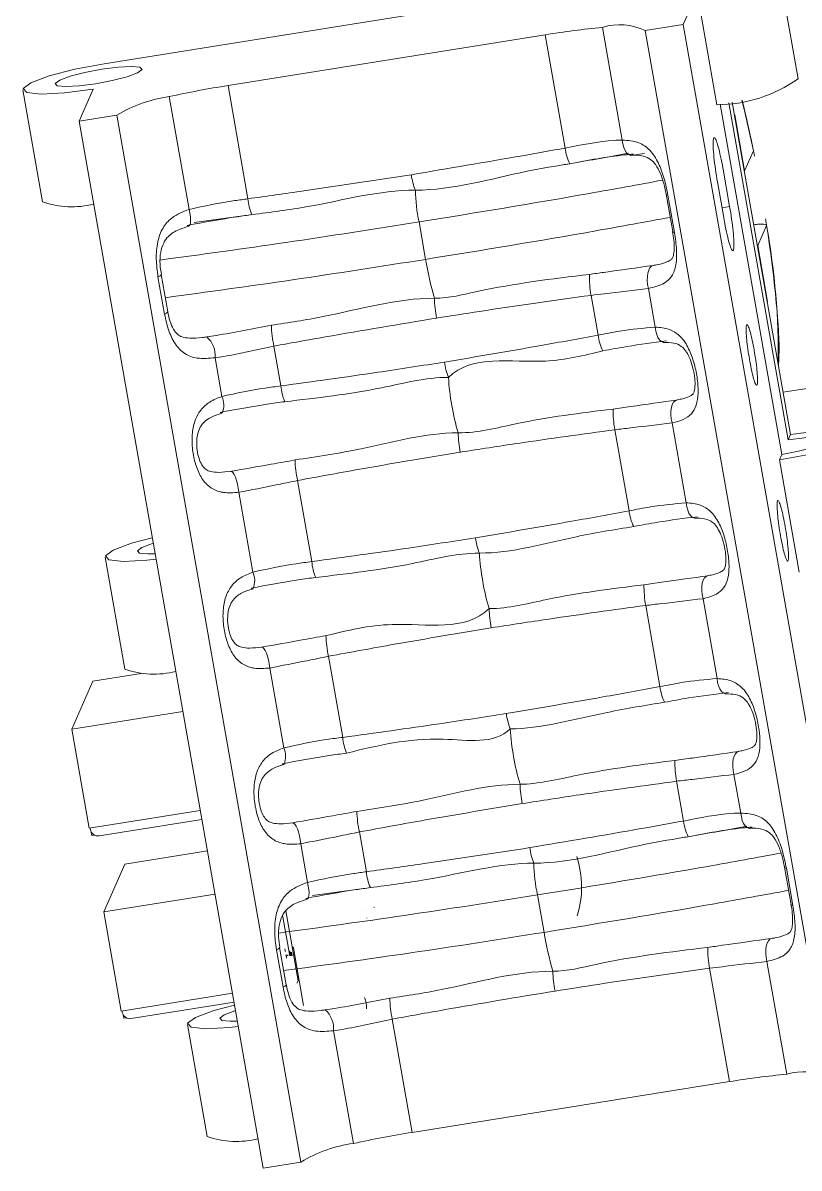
# Model space of a CAD drawing. Header units: millimetres. Extents: x 0 to 1189, y 0 to 841.
# Drawn here: x 472.82 to 476.86, y 433.14 to 439.11 of the extents above; entities that cross this region are included whole.
import ezdxf

# ---------------------------------------------------------------- set-up
doc = ezdxf.new("R2010")
doc.units = ezdxf.units.MM
doc.layers.get('0').update_dxf_attribs({"lineweight": 18})

msp = doc.modelspace()

# ---------------------------------------------------------------- linework, layer by layer
at = {"color": 7, "linetype": 'Continuous', "lineweight": 15}
for p, q in [((473.2385, 438.8936), (476.3826, 439.3969)), ((476.8501, 438.8155), (476.7474, 439.3995)), ((476.3243, 439.2636), (476.2514, 439.0971)), ((476.427, 438.6796), (476.3243, 439.2636)), ((475.9349, 438.4958), (475.8317, 439.0828)), ((476.2514, 439.0971), (476.0548, 439.0656)), ((477.2102, 433.646), (476.2514, 439.0971)), ((475.534, 439.0442), (473.883, 438.7799)), ((475.6378, 438.4543), (475.534, 439.0442)), ((477.0137, 433.6145), (476.0548, 439.0656)), ((473.9867, 438.19), (473.883, 438.7799)), ((472.8154, 438.7577), (472.9181, 438.1736)), ((473.1073, 438.5938), (473.1802, 438.7603)), ((473.68, 438.1348), (473.5768, 438.7219)), ((476.7647, 436.8584), (476.4439, 438.6823)), ((476.4895, 438.6904), (476.7983, 436.935)), ((476.8107, 436.9633), (476.5063, 438.6935)), ((473.3038, 438.6253), (473.1073, 438.5938)), ((474.2626, 433.1742), (473.3038, 438.6253)), ((476.5203, 438.6277), (476.5186, 438.6238)), ((476.5717, 438.3357), (476.5203, 438.6277)), ((474.0661, 433.1427), (473.1073, 438.5938)), ((476.0504, 438.4262), (475.9911, 438.4167)), ((476.6173, 438.4399), (476.5717, 438.3357)), ((476.4594, 438.3443), (476.4937, 438.1496)), ((476.5693, 438.3353), (476.5717, 438.3357)), ((476.4645, 438.083), (476.4302, 438.2776)), ((476.1632, 438.2137), (476.1975, 438.019)), ((476.1724, 438.2091), (476.2066, 438.0145)), ((473.9599, 438.1016), (473.7062, 438.0662)), ((474.8772, 438.0693), (474.9114, 437.8746)), ((476.1975, 438.019), (476.1975, 438.0195)), ((476.6402, 437.9463), (476.6858, 438.0506)), ((476.6378, 437.9459), (476.6402, 437.9463)), ((476.6915, 437.6543), (476.6402, 437.9463)), ((473.5527, 437.5896), (473.5184, 437.7843)), ((473.5345, 437.7964), (473.5346, 437.796)), ((473.5689, 437.6013), (473.5346, 437.796)), ((476.1062, 437.5219), (476.0709, 437.7231)), ((475.8091, 437.48), (475.7727, 437.6873)), ((476.6892, 437.6539), (476.6915, 437.6543)), ((476.6898, 437.6504), (476.6915, 437.6543)), ((474.1581, 437.2157), (474.1216, 437.423)), ((473.8513, 437.161), (473.816, 437.3621)), ((477.1401, 437.2415), (476.7721, 437.1826)), ((476.2672, 436.6069), (476.1941, 437.0227)), ((475.9701, 436.565), (475.8958, 436.9874)), ((476.7983, 436.935), (476.8107, 436.9633)), ((476.7523, 436.8301), (476.7647, 436.8584)), ((476.8551, 436.246), (476.7523, 436.8301)), ((474.319, 436.3007), (474.2448, 436.7231)), ((474.0123, 436.246), (473.9392, 436.6617)), ((473.2435, 436.3241), (473.3462, 435.7401)), ((476.4281, 435.6919), (476.355, 436.1077)), ((476.131, 435.6499), (476.0567, 436.0724)), ((474.48, 435.3857), (474.4057, 435.8081)), ((474.1732, 435.3309), (474.1001, 435.7467)), ((473.1793, 435.6777), (473.0699, 435.4279)), ((473.4312, 435.718), (473.1793, 435.6777)), ((473.0699, 435.4279), (473.6479, 435.5204)), ((473.1607, 434.912), (473.0699, 435.4279)), ((476.2542, 434.95), (476.2177, 435.1574)), ((476.5513, 434.9915), (476.516, 435.1927)), ((473.1607, 434.912), (473.7386, 435.0045)), ((473.1654, 434.9127), (473.1668, 434.9053)), ((473.2129, 434.8726), (473.7468, 434.9581)), ((473.1712, 434.8927), (473.1744, 434.875)), ((473.1744, 434.875), (473.1872, 434.877)), ((474.6031, 434.6857), (474.5667, 434.8931)), ((473.7755, 434.795), (473.3451, 434.7261)), ((474.2964, 434.6306), (474.2611, 434.8317)), ((473.3451, 434.7261), (473.2357, 434.4763)), ((476.7796, 434.7094), (476.8139, 434.5147)), ((476.7888, 434.7049), (476.823, 434.5102)), ((473.2357, 434.4763), (473.8152, 434.5691)), ((474.5763, 434.5973), (474.3226, 434.5619)), ((475.4936, 434.565), (475.5278, 434.3703)), ((474.6421, 434.4989), (474.6437, 434.5013)), ((476.8139, 434.5147), (476.8139, 434.5152)), ((473.3264, 433.9604), (473.2357, 434.4763)), ((474.2044, 434.2481), (474.1673, 434.4593)), ((474.2477, 434.1182), (474.1837, 434.4823)), ((474.5992, 434.4829), (474.5992, 434.4829)), ((474.1691, 434.0854), (474.1348, 434.28)), ((474.1509, 434.2921), (474.151, 434.2917)), ((474.1853, 434.097), (474.151, 434.2917)), ((474.1804, 434.2742), (474.1786, 434.2847)), ((474.1806, 434.2746), (474.1803, 434.2745)), ((474.1806, 434.2746), (474.1804, 434.2742)), ((474.1811, 434.2704), (474.1817, 434.2718)), ((474.1817, 434.2682), (474.1821, 434.2692)), ((474.1841, 434.2533), (474.1852, 434.2517)), ((474.1846, 434.2505), (474.1841, 434.2533)), ((474.1853, 434.2495), (474.1846, 434.2505)), ((474.1867, 434.2415), (474.1853, 434.2495)), ((474.1856, 434.2493), (474.1854, 434.2492)), ((474.1867, 434.2428), (474.1856, 434.2493)), ((474.1856, 434.2493), (474.1857, 434.2492)), ((474.1896, 434.2498), (474.19, 434.2475)), ((474.1934, 434.2526), (474.1943, 434.2476)), ((474.1997, 434.2748), (474.2121, 434.2624)), ((474.2018, 434.2632), (474.2092, 434.2557)), ((474.2121, 434.2624), (474.2092, 434.2557)), ((474.2092, 434.2557), (474.2105, 434.2483)), ((474.2121, 434.2624), (474.2146, 434.2485)), ((474.2133, 434.2675), (474.2166, 434.2486)), ((474.2164, 434.2965), (474.2238, 434.289)), ((474.2238, 434.289), (474.2766, 433.9889)), ((474.1865, 434.2427), (474.1867, 434.2428)), ((474.1867, 434.243), (474.1867, 434.2428)), ((474.1867, 434.2386), (474.1867, 434.2415)), ((474.1872, 434.2358), (474.1867, 434.2386)), ((474.1872, 434.2403), (474.1872, 434.2358)), ((476.7905, 433.6317), (476.6873, 434.2188)), ((476.4928, 433.5931), (476.3891, 434.183)), ((474.2477, 434.1182), (474.2419, 434.1049)), ((473.3264, 433.9604), (473.906, 434.0532)), ((473.3786, 433.9211), (473.9141, 434.0068)), ((473.3312, 433.9612), (473.3325, 433.9537)), ((474.6035, 433.9721), (474.6031, 433.9716)), ((473.337, 433.9412), (473.3401, 433.9234)), ((473.3401, 433.9234), (473.353, 433.9255)), ((473.6715, 433.8906), (473.7742, 433.3066)), ((474.8418, 433.3288), (474.738, 433.9187)), ((474.5356, 433.2708), (474.4324, 433.8579)), ((476.4928, 433.5931), (474.8418, 433.3288)), ((474.2626, 433.1742), (474.0661, 433.1427))]:
    msp.add_line(p, q, dxfattribs=at)
at = {"color": 8, "linetype": 'Continuous', "lineweight": 15}
msp.add_line((476.454, 438.1424), (476.4937, 438.1496), dxfattribs=at)
at = {"color": 7, "linetype": 'Continuous', "lineweight": 15}
for points in [[(473.2385, 438.8936), (473.0859, 438.8644), (472.9521, 438.8296), (472.8574, 438.7943), (472.8163, 438.7641), (472.8351, 438.7433), (472.9108, 438.7354), (473.032, 438.7413), (473.1802, 438.7603)], [(472.9834, 438.7908), (473.007, 438.8082), (473.0614, 438.8285), (473.1384, 438.8485), (473.2261, 438.8653), (473.3113, 438.8762), (473.381, 438.8796), (473.4245, 438.875), (473.4353, 438.8631), (473.4117, 438.8457), (473.3573, 438.8255), (473.2803, 438.8054), (473.1926, 438.7887), (473.1074, 438.7777), (473.0377, 438.7743), (472.9942, 438.7789), (472.9834, 438.7908)], [(473.68, 438.1348), (473.6844, 438.1149), (473.6872, 438.0963), (473.6884, 438.0799), (473.6879, 438.0663), (473.6858, 438.0563), (473.6821, 438.0503), (473.6769, 438.0485), (473.6707, 438.0509)], [(476.0959, 437.8428), (476.0868, 437.8387), (476.0788, 437.8304), (476.0724, 437.8182), (476.0679, 437.8027), (476.0654, 437.7846), (476.0651, 437.7647), (476.0669, 437.7439), (476.0709, 437.7231)], [(476.1941, 437.0227), (476.1899, 437.0437), (476.1878, 437.0647), (476.1881, 437.0848), (476.1905, 437.103), (476.1951, 437.1185), (476.2016, 437.1305), (476.2097, 437.1386), (476.2191, 437.1423)], [(473.8423, 437.0778), (473.8488, 437.0749), (473.8524, 437.0754)], [(476.8107, 436.9633), (476.9588, 436.9823), (477.08, 436.9883), (477.1558, 436.9803), (477.1745, 436.9596), (477.1334, 436.9293), (477.0388, 436.8941), (476.905, 436.8592), (476.7523, 436.8301)], [(476.7647, 436.8584), (476.8525, 436.8752), (476.9294, 436.8952), (476.9839, 436.9155), (477.0075, 436.9329), (476.9967, 436.9448), (476.9532, 436.9494), (476.8835, 436.9459), (476.7983, 436.935)], [(473.8964, 436.7706), (473.9025, 436.7693), (473.909, 436.7636), (473.9156, 436.7536), (473.9219, 436.7398), (473.9276, 436.723), (473.9326, 436.7037), (473.9365, 436.683), (473.9392, 436.6617)], [(473.4887, 436.4251), (473.3801, 436.396), (473.2855, 436.3608), (473.2444, 436.3305), (473.2631, 436.3098), (473.3389, 436.3018), (473.4601, 436.3078), (473.5085, 436.3129)], [(473.5034, 436.3418), (473.4658, 436.3408), (473.4222, 436.3454), (473.4114, 436.3573), (473.435, 436.3747), (473.4895, 436.3949), (473.4938, 436.3963)], [(476.355, 436.1077), (476.3508, 436.1287), (476.3488, 436.1497), (476.349, 436.1698), (476.3515, 436.188), (476.3561, 436.2034), (476.3625, 436.2155), (476.3707, 436.2236), (476.38, 436.2273)], [(474.0033, 436.1628), (474.0097, 436.1599), (474.0134, 436.1604)], [(474.0573, 435.8555), (474.0635, 435.8543), (474.07, 435.8485), (474.0765, 435.8386), (474.0828, 435.8248), (474.0886, 435.8079), (474.0935, 435.7887), (474.0974, 435.768), (474.1001, 435.7467)], [(476.516, 435.1927), (476.5118, 435.2137), (476.5097, 435.2347), (476.51, 435.2548), (476.5124, 435.273), (476.517, 435.2884), (476.5235, 435.3005), (476.5316, 435.3086), (476.541, 435.3123)], [(474.1642, 435.2478), (474.1707, 435.2449), (474.1743, 435.2454)], [(474.2183, 434.9405), (474.2244, 434.9393), (474.2309, 434.9335), (474.2375, 434.9236), (474.2438, 434.9098), (474.2495, 434.8929), (474.2545, 434.8737), (474.2584, 434.853), (474.2611, 434.8317)], [(474.2871, 434.5467), (474.2933, 434.5442), (474.2985, 434.546), (474.3022, 434.552), (474.3043, 434.5621), (474.3048, 434.5756), (474.3036, 434.592), (474.3008, 434.6106), (474.2964, 434.6306)], [(476.6873, 434.2188), (476.6833, 434.2396), (476.6815, 434.2604), (476.6818, 434.2803), (476.6843, 434.2984), (476.6888, 434.3139), (476.6952, 434.3261), (476.7032, 434.3344), (476.7123, 434.3385)], [(473.9365, 433.8794), (473.8881, 433.8743), (473.7669, 433.8683), (473.6912, 433.8763), (473.6724, 433.897), (473.7135, 433.9273), (473.8082, 433.9625), (473.9168, 433.9916)], [(473.9219, 433.9627), (473.9175, 433.9614), (473.8631, 433.9411), (473.8395, 433.9237), (473.8503, 433.9118), (473.8938, 433.9072), (473.9314, 433.9082)]]:
    msp.add_lwpolyline(points, dxfattribs=at)
at = {"color": 8, "linetype": 'Continuous', "lineweight": 15}
for points in [[(476.6173, 438.4399), (476.5706, 438.6505), (476.5572, 438.7038)], [(475.9349, 438.4958), (475.9382, 438.4757), (475.9432, 438.4574), (475.9498, 438.4419), (475.9576, 438.4297), (475.9663, 438.4214), (475.9756, 438.4174), (475.9787, 438.4171)], [(476.1724, 438.2091), (476.165, 438.2114), (476.1632, 438.2138)], [(476.2066, 438.0145), (476.1993, 438.0167), (476.1975, 438.019)], [(473.5346, 437.796), (473.5342, 437.794), (473.529, 437.7895), (473.5184, 437.7843)], [(473.5688, 437.6016), (473.5684, 437.5993), (473.5632, 437.5948), (473.5527, 437.5896)], [(476.1062, 437.5219), (476.1093, 437.5016), (476.1142, 437.4832), (476.1207, 437.4675), (476.1285, 437.4553), (476.1373, 437.4471), (476.1466, 437.4434), (476.1491, 437.4432)], [(476.2672, 436.6069), (476.2703, 436.5866), (476.2752, 436.5682), (476.2817, 436.5525), (476.2895, 436.5403), (476.2982, 436.5321), (476.3075, 436.5284), (476.31, 436.5282)], [(476.4281, 435.6919), (476.4312, 435.6716), (476.4361, 435.6531), (476.4426, 435.6375), (476.4504, 435.6253), (476.4592, 435.6171), (476.4685, 435.6134), (476.471, 435.6132)], [(476.5513, 434.9915), (476.5546, 434.9714), (476.5596, 434.9531), (476.5662, 434.9376), (476.574, 434.9254), (476.5827, 434.9171), (476.592, 434.9131), (476.5951, 434.9128)], [(476.7888, 434.7049), (476.7814, 434.7071), (476.7796, 434.7095)], [(474.6419, 434.499), (474.6425, 434.4999), (474.6437, 434.5014)], [(476.823, 434.5102), (476.8157, 434.5125), (476.8139, 434.5147)], [(474.151, 434.2917), (474.1506, 434.2897), (474.1454, 434.2852), (474.1348, 434.28)], [(474.1852, 434.0973), (474.1848, 434.095), (474.1796, 434.0905), (474.1691, 434.0854)]]:
    msp.add_lwpolyline(points, dxfattribs=at)
at = {"color": 7, "linetype": 'Continuous', "lineweight": 15}
for centre, radius, start, end in [((476.3032, 434.284), 4.822, 95.61137, 99.17871), ((475.9214, 438.7907), 0.3056, 64.11174, 107.07306), ((474.7373, 433.4359), 5.4119, 99.08261, 102.38223), ((476.4246, 439.4136), 0.734, 270.18562, 305.42938), ((473.6719, 438.0192), 0.7091, 97.70725, 121.27447), ((475.8669, 438.4781), 0.2303, 185.93804, 207.27868), ((475.1451, 438.3532), 0.3104, 186.94707, 202.39988), ((474.2258, 438.2067), 0.2397, 183.99147, 204.40094), ((475.6919, 438.2469), 0.8339, 180.81791, 192.29512), ((473.0696, 438.6151), 0.4668, 251.06877, 284.08366), ((476.601, 438.1496), 1.7119, 189.24417, 196.19874), ((476.3243, 437.7886), 0.5609, 179.21522, 190.4013), ((475.5891, 437.6885), 0.6322, 181.49441, 190.90267), ((474.6362, 437.5383), 0.5273, 180.75276, 192.63089), ((473.6844, 437.3727), 0.132, 355.39196, 48.00873), ((476.0539, 437.5085), 0.2464, 186.6542, 206.54364), ((475.3494, 437.3846), 0.3429, 187.50541, 201.2917), ((476.3567, 437.3446), 1.3294, 183.64426, 196.30815), ((474.4152, 437.2353), 0.2578, 184.36601, 203.26423), ((476.4725, 437.0898), 0.5857, 179.47019, 190.06968), ((475.747, 436.9949), 0.6667, 182.03039, 190.72204), ((474.7763, 436.8424), 0.5448, 181.28006, 192.65296), ((476.2149, 436.5935), 0.2465, 186.65863, 206.5392), ((475.5104, 436.4696), 0.3429, 187.50369, 201.2894), ((476.5175, 436.4296), 1.3293, 183.64424, 196.30932), ((474.5764, 436.3204), 0.2581, 184.37791, 203.25625), ((476.6332, 436.1748), 0.5855, 179.47053, 190.07353), ((475.9067, 436.0797), 0.6654, 182.02063, 190.73029), ((474.937, 435.9274), 0.5445, 181.27546, 192.65442), ((473.4976, 436.1817), 0.4669, 251.07206, 284.08037), ((476.3758, 435.6785), 0.2464, 186.65637, 206.54147), ((475.6709, 435.5545), 0.3424, 187.49926, 201.30198), ((474.7371, 435.4053), 0.2578, 184.36601, 203.26423), ((476.6789, 435.5146), 1.3297, 183.64471, 196.30689), ((476.7939, 435.2597), 0.5852, 179.46681, 190.07411), ((476.0689, 435.1649), 0.6667, 182.03039, 190.72204), ((475.0983, 435.0124), 0.5449, 181.28039, 192.65263), ((473.2065, 434.9125), 0.0404, 190.3159, 279.1235), ((476.4833, 434.9738), 0.2304, 185.93536, 207.27295), ((475.7618, 434.849), 0.3107, 186.95522, 202.39173), ((476.3087, 434.7426), 0.8343, 180.82063, 192.2924), ((475.2154, 434.6058), 0.5076, 342.86036, 18.24979), ((474.8421, 434.7024), 0.2395, 183.98742, 204.40889), ((474.6089, 434.4459), 0.00396, 178.78485, 203.3987), ((477.2163, 434.6451), 1.7107, 189.24184, 196.20108), ((476.9414, 434.2843), 0.5615, 179.22166, 190.39486), ((476.2054, 434.1842), 0.6321, 181.49185, 190.90195), ((474.4699, 433.9803), 0.1339, 356.44754, 22.61791), ((475.2528, 434.0341), 0.5275, 180.75648, 192.63029), ((473.3722, 433.961), 0.0404, 190.3225, 279.12039), ((474.3007, 433.8684), 0.1321, 355.4048, 47.99428), ((477.2633, 428.8227), 4.8322, 95.61514, 99.17494), ((476.8814, 433.3059), 0.3383, 67.07868, 105.58743), ((473.9257, 433.7481), 0.4668, 251.06877, 284.08366), ((475.695, 427.9896), 5.407, 99.07897, 102.38156), ((474.6309, 432.5677), 0.7096, 97.71524, 121.26647)]:
    msp.add_arc(centre, radius, start, end, dxfattribs=at)
at = {"color": 8, "linetype": 'Continuous', "lineweight": 15}
for centre, radius, start, end in [((472.9984, 437.3767), 3.7484, 359.2521, 10.35697), ((473.7544, 437.117), 0.1065, 337.02774, 24.3936), ((473.9154, 436.202), 0.1064, 337.01808, 24.40327), ((474.0763, 435.287), 0.1065, 337.02774, 24.3936)]:
    msp.add_arc(centre, radius, start, end, dxfattribs=at)
at = {"color": 7, "linetype": 'Continuous', "lineweight": 15}
for points, knots in [([(476.6237, 438.4112), (476.6161, 438.4484), (476.5945, 438.5559), (476.5724, 438.6455), (476.558, 438.704)], [0, 0, 0, 0, 0.104031, 0.3001643, 0.3001643, 0.3001643, 0.3001643]), ([(475.6378, 438.4543), (475.7244, 438.4716), (475.8263, 438.492), (475.9208, 438.4953), (475.9349, 438.4958)], [0, 0, 0, 0, 0.2553587, 0.300428, 0.300428, 0.300428, 0.300428]), ([(475.9349, 438.4958), (475.9647, 438.4936), (476.0189, 438.4897), (476.0822, 438.4454), (476.1251, 438.3779), (476.1548, 438.295), (476.1665, 438.2377), (476.1724, 438.2091)], [0, 0, 0, 0, 0.0932142, 0.169291, 0.2512309, 0.3316459, 0.4118344, 0.4118344, 0.4118344, 0.4118344]), ([(476.4302, 438.2776), (476.4266, 438.2999), (476.4192, 438.3444), (476.4114, 438.4084), (476.4074, 438.4612), (476.4075, 438.4971), (476.4119, 438.512), (476.42, 438.5042), (476.4309, 438.4746), (476.4433, 438.4266), (476.4531, 438.3795), (476.4582, 438.351), (476.4594, 438.3443)], [0, 0, 0, 0, 0.0435772, 0.087156, 0.1307379, 0.174318, 0.2178948, 0.2614722, 0.305053, 0.3486302, 0.3922077, 0.4058672, 0.4058672, 0.4058672, 0.4058672]), ([(474.837, 438.3157), (475.03, 438.3481), (475.2972, 438.393), (475.5637, 438.441), (475.6378, 438.4543)], [0, 0, 0, 0, 0.5870461, 0.8126937, 0.8126937, 0.8126937, 0.8126937]), ([(475.9673, 438.428), (475.8686, 438.4095), (475.7569, 438.3886), (475.645, 438.37), (475.632, 438.3678)], [0, 0, 0, 0, 0.3011932, 0.3406162, 0.3406162, 0.3406162, 0.3406162]), ([(475.9939, 438.4228), (475.9782, 438.4215), (475.8696, 438.4119), (475.7578, 438.3907), (475.6621, 438.3725)], [0, 0, 0, 0, 0.0484997, 0.3356807, 0.3356807, 0.3356807, 0.3356807]), ([(475.6621, 438.3725), (475.5877, 438.3604), (475.3194, 438.3165), (475.0554, 438.235), (474.8581, 438.235), (474.8581, 438.235)], [0, 0, 0, 0, 0.2263507, 0.8164546, 0.8164665, 0.8164665, 0.8164665, 0.8164665]), ([(475.9788, 438.4161), (475.9852, 438.4165), (476.0157, 438.4184), (476.057, 438.4102), (476.0876, 438.3939), (476.1162, 438.3591), (476.1397, 438.3081), (476.1552, 438.2567), (476.1607, 438.2249), (476.1627, 438.2137)], [0, 0, 0, 0, 0.0168826, 0.08128, 0.1392025, 0.1837898, 0.2319856, 0.2824448, 0.3098101, 0.3098101, 0.3098101, 0.3098101]), ([(473.9867, 438.19), (474.0835, 438.2036), (474.3673, 438.2433), (474.6504, 438.2869), (474.837, 438.3157)], [0, 0, 0, 0, 0.2930726, 0.8595103, 0.8595103, 0.8595103, 0.8595103]), ([(473.68, 438.1348), (473.7591, 438.1517), (473.8604, 438.1733), (473.964, 438.187), (473.9867, 438.19)], [0, 0, 0, 0, 0.2434178, 0.3117002, 0.3117002, 0.3117002, 0.3117002]), ([(474.8581, 438.235), (474.8581, 438.235), (474.6678, 438.235), (474.3881, 438.1558), (474.1042, 438.1199), (474.0075, 438.1077)], [0, 0, 0, 0, 0.0000119, 0.5675826, 0.8606356, 0.8606356, 0.8606356, 0.8606356]), ([(473.5184, 437.7843), (473.5143, 437.8153), (473.5063, 437.876), (473.5134, 437.9647), (473.54, 438.0389), (473.5933, 438.1008), (473.6481, 438.1223), (473.68, 438.1348)], [0, 0, 0, 0, 0.0894462, 0.1755301, 0.254351, 0.3274526, 0.4299121, 0.4299121, 0.4299121, 0.4299121]), ([(476.4937, 438.1496), (476.4974, 438.1273), (476.5047, 438.0828), (476.5125, 438.0188), (476.5166, 437.966), (476.5164, 437.9301), (476.512, 437.9153), (476.5039, 437.923), (476.493, 437.9526), (476.4806, 438.0006), (476.4708, 438.0477), (476.4657, 438.0762), (476.4645, 438.083)], [0, 0, 0, 0, 0.043577, 0.0871562, 0.1307358, 0.174316, 0.217893, 0.2614743, 0.3050518, 0.3486317, 0.3922079, 0.4058674, 0.4058674, 0.4058674, 0.4058674]), ([(474.0075, 438.1077), (473.9824, 438.1042), (473.8701, 438.0887), (473.7578, 438.0674), (473.6707, 438.0509)], [0, 0, 0, 0, 0.0765489, 0.3416773, 0.3416773, 0.3416773, 0.3416773]), ([(476.7478, 437.3206), (476.7495, 437.3503), (476.7533, 437.4159), (476.7441, 437.5719), (476.7248, 437.7723), (476.7013, 437.9525), (476.6852, 438.0576), (476.681, 438.0852)], [0, 0, 0, 0, 0.1483658, 0.3275595, 0.5160835, 0.7022606, 0.7687488, 0.7687488, 0.7687488, 0.7687488]), ([(473.5366, 437.7966), (473.5334, 437.814), (473.5264, 437.8519), (473.5307, 437.9111), (473.5461, 437.9615), (473.5743, 437.9999), (473.6192, 438.0298), (473.6631, 438.0422), (473.6807, 438.0472)], [0, 0, 0, 0, 0.0470393, 0.1032124, 0.1554253, 0.2054301, 0.2802566, 0.3304453, 0.3304453, 0.3304453, 0.3304453]), ([(476.2066, 438.0145), (476.211, 437.9842), (476.2196, 437.9248), (476.2171, 437.8466), (476.1968, 437.7868), (476.1514, 437.7429), (476.1005, 437.7304), (476.0709, 437.7231)], [0, 0, 0, 0, 0.0775403, 0.1521638, 0.2204756, 0.283839, 0.3726471, 0.3726471, 0.3726471, 0.3726471]), ([(476.1964, 438.0194), (476.1991, 438.0044), (476.2053, 437.9701), (476.206, 437.926), (476.2011, 437.8924), (476.1934, 437.877), (476.1887, 437.8714), (476.1605, 437.8569), (476.1264, 437.8478), (476.1011, 437.844), (476.0953, 437.8431)], [0, 0, 0, 0, 0.0282814, 0.0648612, 0.094023, 0.1229922, 0.1624302, 0.1976644, 0.2378453, 0.2497659, 0.2497659, 0.2497659, 0.2497659]), ([(476.6858, 438.0506), (476.6857, 438.0522), (476.6854, 438.0557), (476.6714, 438.0582), (476.6486, 438.0583), (476.6283, 438.0562), (476.6186, 438.0552)], [0, 0, 0, 0, 0.01680719, 0.03544971, 0.05373121, 0.07052921, 0.07052921, 0.07052921, 0.07052921]), ([(475.7635, 437.7963), (475.7887, 437.7999), (475.9014, 437.8162), (476.0109, 437.8311), (476.0959, 437.8428)], [0, 0, 0, 0, 0.0752097, 0.3356385, 0.3356385, 0.3356385, 0.3356385]), ([(474.9571, 437.6721), (474.9571, 437.6721), (475.0334, 437.6721), (475.2989, 437.7405), (475.5689, 437.7729), (475.7635, 437.7963)], [0, 0, 0, 0, 0.0000119, 0.228071, 0.8163929, 0.8163929, 0.8163929, 0.8163929]), ([(476.0709, 437.7231), (475.9953, 437.7143), (475.8986, 437.7031), (475.7953, 437.6901), (475.7727, 437.6873)], [0, 0, 0, 0, 0.2345214, 0.300321, 0.300321, 0.300321, 0.300321]), ([(474.1089, 437.5314), (474.1983, 437.5451), (474.4809, 437.5883), (474.7599, 437.6721), (474.9571, 437.6721), (474.9571, 437.6721)], [0, 0, 0, 0, 0.2721672, 0.8605193, 0.8605311, 0.8605311, 0.8605311, 0.8605311]), ([(475.7727, 437.6873), (475.5792, 437.6602), (475.3107, 437.6226), (475.043, 437.5807), (474.9683, 437.569)], [0, 0, 0, 0, 0.5861619, 0.8130203, 0.8130203, 0.8130203, 0.8130203]), ([(473.816, 437.3621), (473.784, 437.3594), (473.7259, 437.3543), (473.6545, 437.38), (473.605, 437.4327), (473.571, 437.5056), (473.5588, 437.5617), (473.5527, 437.5896)], [0, 0, 0, 0, 0.0904078, 0.164186, 0.2436542, 0.3216495, 0.3994014, 0.3994014, 0.3994014, 0.3994014]), ([(473.7696, 437.4709), (473.7633, 437.4699), (473.7323, 437.4648), (473.6856, 437.4622), (473.6417, 437.4699), (473.621, 437.4819), (473.599, 437.5081), (473.5795, 437.5511), (473.5727, 437.5855), (473.5695, 437.6018)], [0, 0, 0, 0, 0.0146852, 0.072073, 0.1173888, 0.1614823, 0.2044423, 0.2464337, 0.2840197, 0.2840197, 0.2840197, 0.2840197]), ([(473.7727, 437.4709), (473.7889, 437.4734), (473.9009, 437.4908), (474.013, 437.5127), (474.1089, 437.5314)], [0, 0, 0, 0, 0.0493618, 0.3416509, 0.3416509, 0.3416509, 0.3416509]), ([(474.9683, 437.569), (474.7753, 437.5369), (474.4927, 437.4899), (474.2109, 437.4391), (474.1216, 437.423)], [0, 0, 0, 0, 0.5870544, 0.859194, 0.859194, 0.859194, 0.859194]), ([(476.6366, 437.2207), (476.635, 437.2195), (476.6318, 437.2169), (476.6235, 437.2358), (476.6139, 437.2693), (476.6037, 437.3152), (476.5942, 437.3679), (476.5863, 437.4216), (476.581, 437.4702), (476.5789, 437.5083), (476.58, 437.5276), (476.5831, 437.536), (476.5881, 437.5333), (476.5965, 437.5124), (476.6063, 437.4761), (476.6165, 437.4286), (476.6258, 437.3753), (476.6333, 437.322), (476.6381, 437.2749), (476.6395, 437.2393), (476.6382, 437.2248), (476.6368, 437.2212), (476.6366, 437.2207)], [0, 0, 0, 0, 0.0348162, 0.0696307, 0.1044456, 0.1392591, 0.1740719, 0.2088859, 0.243699, 0.2785172, 0.3133286, 0.3305492, 0.3653613, 0.4001764, 0.4349896, 0.4698025, 0.5046173, 0.5394345, 0.5742481, 0.6090624, 0.6438775, 0.6484655, 0.6484655, 0.6484655, 0.6484655]), ([(475.0095, 437.3398), (475.1771, 437.368), (475.444, 437.4129), (475.7102, 437.4618), (475.8091, 437.48)], [0, 0, 0, 0, 0.5099202, 0.8118377, 0.8118377, 0.8118377, 0.8118377]), ([(475.8091, 437.48), (475.8464, 437.4874), (475.9485, 437.5076), (476.0449, 437.5164), (476.1062, 437.5219)], [0, 0, 0, 0, 0.1094739, 0.3002498, 0.3002498, 0.3002498, 0.3002498]), ([(476.1062, 437.5219), (476.1316, 437.5199), (476.1627, 437.5174), (476.2089, 437.4974), (476.2486, 437.4664), (476.2863, 437.403), (476.3117, 437.3279), (476.3269, 437.2507), (476.3315, 437.1776), (476.3228, 437.1152), (476.2972, 437.0685), (476.2542, 437.0379), (476.2145, 437.0278), (476.1941, 437.0227)], [0, 0, 0, 0, 0.0756239, 0.0926735, 0.1579485, 0.2285307, 0.2970393, 0.3663195, 0.4352345, 0.5004553, 0.5611028, 0.6217601, 0.6863846, 0.6863846, 0.6863846, 0.6863846]), ([(474.1216, 437.423), (474.0339, 437.4033), (473.9308, 437.38), (473.8309, 437.3645), (473.816, 437.3621)], [0, 0, 0, 0, 0.26497, 0.3117373, 0.3117373, 0.3117373, 0.3117373]), ([(476.165, 437.4496), (476.0963, 437.4409), (475.9866, 437.427), (475.8751, 437.4062), (475.8335, 437.3984)], [0, 0, 0, 0, 0.2103879, 0.3355534, 0.3355534, 0.3355534, 0.3355534]), ([(476.149, 437.4424), (476.1682, 437.4419), (476.2077, 437.4408), (476.2386, 437.4267), (476.2634, 437.4022), (476.2844, 437.3657), (476.301, 437.3192), (476.3115, 437.2686), (476.3145, 437.2242), (476.3112, 437.1925), (476.3051, 437.1767), (476.3007, 437.1709), (476.2863, 437.1603), (476.2526, 437.1486), (476.2247, 437.1438), (476.2153, 437.1422)], [0, 0, 0, 0, 0.0475865, 0.0982423, 0.1318232, 0.1623344, 0.1965061, 0.23514, 0.26913, 0.2968962, 0.3248591, 0.3543763, 0.3922682, 0.4367849, 0.4592057, 0.4592057, 0.4592057, 0.4592057]), ([(475.8335, 437.3984), (475.7371, 437.3745), (475.4776, 437.3101), (475.1512, 437.3813), (475.03, 437.2601), (475.03, 437.2601)], [0, 0, 0, 0, 0.3058488, 0.8235878, 0.8236048, 0.8236048, 0.8236048, 0.8236048]), ([(474.1581, 437.2157), (474.3262, 437.2387), (474.6104, 437.2775), (474.8938, 437.3217), (475.0095, 437.3398)], [0, 0, 0, 0, 0.5089334, 0.8604283, 0.8604283, 0.8604283, 0.8604283]), ([(475.03, 437.2601), (475.03, 437.2601), (474.9118, 437.2601), (474.6312, 437.1855), (474.3465, 437.1528), (474.1783, 437.1335)], [0, 0, 0, 0, 0.0000118, 0.3523967, 0.8615959, 0.8615959, 0.8615959, 0.8615959]), ([(473.8513, 437.161), (473.9257, 437.1772), (474.0268, 437.1992), (474.1307, 437.2122), (474.1581, 437.2157)], [0, 0, 0, 0, 0.2293591, 0.3117365, 0.3117365, 0.3117365, 0.3117365]), ([(473.9392, 436.6617), (473.9121, 436.6598), (473.8788, 436.6573), (473.828, 436.6667), (473.7835, 436.6868), (473.7405, 436.7383), (473.7122, 436.8067), (473.6966, 436.8829), (473.6941, 436.9607), (473.707, 437.0327), (473.7381, 437.092), (473.7869, 437.1359), (473.8294, 437.1524), (473.8513, 437.161)], [0, 0, 0, 0, 0.0798775, 0.097889, 0.1668355, 0.2413829, 0.3137415, 0.3869085, 0.4597036, 0.5285892, 0.5926445, 0.6567099, 0.7249608, 0.7249608, 0.7249608, 0.7249608]), ([(474.1783, 437.1335), (474.148, 437.1294), (474.036, 437.1142), (473.924, 437.0932), (473.8423, 437.0778)], [0, 0, 0, 0, 0.0922428, 0.3406167, 0.3406167, 0.3406167, 0.3406167]), ([(475.8868, 437.0952), (475.9172, 437.0995), (476.0296, 437.1155), (476.1392, 437.131), (476.2191, 437.1423)], [0, 0, 0, 0, 0.0908944, 0.3355902, 0.3355902, 0.3355902, 0.3355902]), ([(473.897, 436.7711), (473.8758, 436.7685), (473.8368, 436.7636), (473.7914, 436.7684), (473.7689, 436.7782), (473.7514, 436.795), (473.7341, 436.8279), (473.7226, 436.8698), (473.7181, 436.9183), (473.7233, 436.9657), (473.7379, 437.0034), (473.7629, 437.0339), (473.8018, 437.059), (473.8382, 437.0695), (473.8529, 437.0737)], [0, 0, 0, 0, 0.0549725, 0.101278, 0.1436933, 0.1852309, 0.2197723, 0.2564968, 0.2966048, 0.3367271, 0.3727392, 0.4115642, 0.4686249, 0.5070971, 0.5070971, 0.5070971, 0.5070971]), ([(475.0808, 436.9713), (475.0808, 436.9713), (475.1827, 436.9713), (475.448, 437.0412), (475.7178, 437.0744), (475.8868, 437.0952)], [0, 0, 0, 0, 0.0000119, 0.3050712, 0.8160148, 0.8160148, 0.8160148, 0.8160148]), ([(476.1941, 437.0227), (476.1231, 437.0142), (476.0266, 437.0028), (475.9231, 436.9906), (475.8958, 436.9874)], [0, 0, 0, 0, 0.2209739, 0.3003488, 0.3003488, 0.3003488, 0.3003488]), ([(474.2317, 436.8302), (474.3467, 436.8474), (474.6297, 436.8898), (474.9093, 436.9713), (475.0808, 436.9713), (475.0808, 436.9713)], [0, 0, 0, 0, 0.3502239, 0.8614452, 0.861457, 0.861457, 0.861457, 0.861457]), ([(475.8958, 436.9874), (475.7277, 436.9644), (475.4594, 436.9277), (475.1919, 436.8863), (475.092, 436.8709)], [0, 0, 0, 0, 0.5089394, 0.8122085, 0.8122085, 0.8122085, 0.8122085]), ([(475.092, 436.8709), (474.9243, 436.843), (474.6415, 436.796), (474.3595, 436.7442), (474.2448, 436.7231)], [0, 0, 0, 0, 0.5099262, 0.860057, 0.860057, 0.860057, 0.860057]), ([(473.8964, 436.7706), (473.9667, 436.7829), (474.0789, 436.8025), (474.1902, 436.8227), (474.2317, 436.8302)], [0, 0, 0, 0, 0.2135259, 0.3405514, 0.3405514, 0.3405514, 0.3405514]), ([(474.2448, 436.7231), (474.2073, 436.7152), (474.1047, 436.6938), (474.0035, 436.6742), (473.9392, 436.6617)], [0, 0, 0, 0, 0.1136441, 0.3116862, 0.3116862, 0.3116862, 0.3116862]), ([(475.9701, 436.565), (476.0073, 436.5723), (476.1094, 436.5926), (476.2059, 436.6014), (476.2672, 436.6069)], [0, 0, 0, 0, 0.1094719, 0.3002499, 0.3002499, 0.3002499, 0.3002499]), ([(476.2672, 436.6069), (476.2926, 436.6049), (476.3236, 436.6024), (476.3698, 436.5824), (476.4096, 436.5514), (476.4473, 436.488), (476.4727, 436.4129), (476.4878, 436.3357), (476.4925, 436.2626), (476.4837, 436.2002), (476.4581, 436.1535), (476.4151, 436.1228), (476.3755, 436.1128), (476.355, 436.1077)], [0, 0, 0, 0, 0.075622, 0.0926779, 0.1579499, 0.2285234, 0.2970414, 0.366311, 0.4352356, 0.5004475, 0.5610981, 0.6217563, 0.6863828, 0.6863828, 0.6863828, 0.6863828]), ([(476.7428, 436.6172), (476.7444, 436.6185), (476.7476, 436.621), (476.7558, 436.6022), (476.7654, 436.5687), (476.7756, 436.5228), (476.7852, 436.4701), (476.7931, 436.4163), (476.7984, 436.3677), (476.8005, 436.3297), (476.7992, 436.3065), (476.7946, 436.3007), (476.7873, 436.3131), (476.778, 436.3423), (476.7679, 436.3848), (476.758, 436.436), (476.7495, 436.4901), (476.7433, 436.541), (476.7402, 436.5826), (476.7402, 436.608), (476.7421, 436.6147), (476.7428, 436.6172)], [0, 0, 0, 0, 0.0348123, 0.0696267, 0.1044398, 0.1392533, 0.1740734, 0.2088879, 0.2436992, 0.278512, 0.3133301, 0.3481438, 0.3829598, 0.417775, 0.4525892, 0.4874018, 0.5222135, 0.5570297, 0.5918439, 0.6266552, 0.648448, 0.648448, 0.648448, 0.648448]), ([(475.1705, 436.4248), (475.3381, 436.453), (475.605, 436.4979), (475.8711, 436.5468), (475.9701, 436.565)], [0, 0, 0, 0, 0.5099153, 0.8118357, 0.8118357, 0.8118357, 0.8118357]), ([(476.326, 436.5346), (476.2572, 436.5259), (476.1476, 436.512), (476.036, 436.4912), (475.9944, 436.4834)], [0, 0, 0, 0, 0.2103924, 0.335555, 0.335555, 0.335555, 0.335555]), ([(476.3099, 436.5274), (476.3291, 436.5269), (476.3687, 436.5257), (476.3996, 436.5117), (476.4244, 436.4872), (476.4454, 436.4507), (476.4619, 436.4042), (476.4724, 436.3536), (476.4754, 436.3091), (476.4721, 436.2775), (476.4661, 436.2617), (476.4616, 436.2559), (476.4472, 436.2453), (476.4136, 436.2336), (476.3856, 436.2288), (476.3763, 436.2272)], [0, 0, 0, 0, 0.0475858, 0.0982452, 0.1318262, 0.1623384, 0.1965027, 0.2351358, 0.2691336, 0.296894, 0.324857, 0.3543785, 0.3922673, 0.4367828, 0.4592071, 0.4592071, 0.4592071, 0.4592071]), ([(475.9944, 436.4834), (475.8948, 436.4674), (475.6264, 436.4242), (475.3624, 436.3451), (475.1909, 436.3451), (475.1909, 436.3451)], [0, 0, 0, 0, 0.3030377, 0.8160173, 0.8160292, 0.8160292, 0.8160292, 0.8160292]), ([(474.319, 436.3007), (474.4872, 436.3236), (474.7714, 436.3625), (475.0547, 436.4067), (475.1705, 436.4248)], [0, 0, 0, 0, 0.5089353, 0.8604329, 0.8604329, 0.8604329, 0.8604329]), ([(475.1909, 436.3451), (475.1909, 436.3451), (475.0727, 436.3451), (474.7921, 436.2705), (474.5075, 436.2378), (474.3393, 436.2185)], [0, 0, 0, 0, 0.0000118, 0.3523957, 0.8615951, 0.8615951, 0.8615951, 0.8615951]), ([(474.0123, 436.246), (474.0867, 436.2622), (474.1878, 436.2842), (474.2916, 436.2972), (474.319, 436.3007)], [0, 0, 0, 0, 0.2293592, 0.3117351, 0.3117351, 0.3117351, 0.3117351]), ([(474.1001, 435.7467), (474.073, 435.7447), (474.0398, 435.7423), (473.9889, 435.7517), (473.9444, 435.7718), (473.9015, 435.8233), (473.8732, 435.8917), (473.8576, 435.9679), (473.855, 436.0457), (473.8679, 436.1177), (473.899, 436.177), (473.9479, 436.2209), (473.9904, 436.2374), (474.0123, 436.246)], [0, 0, 0, 0, 0.0798754, 0.0978863, 0.1668329, 0.2413776, 0.3137426, 0.3869097, 0.4597048, 0.5285811, 0.5926456, 0.6567089, 0.7249615, 0.7249615, 0.7249615, 0.7249615]), ([(474.3393, 436.2185), (474.3089, 436.2144), (474.1969, 436.1992), (474.0849, 436.1781), (474.0033, 436.1628)], [0, 0, 0, 0, 0.0922457, 0.3406167, 0.3406167, 0.3406167, 0.3406167]), ([(476.0477, 436.1802), (476.0782, 436.1845), (476.1905, 436.2005), (476.3001, 436.216), (476.38, 436.2273)], [0, 0, 0, 0, 0.0908941, 0.3355932, 0.3355932, 0.3355932, 0.3355932]), ([(474.058, 435.8561), (474.0368, 435.8535), (473.9977, 435.8486), (473.9524, 435.8534), (473.9299, 435.8632), (473.9124, 435.8799), (473.8951, 435.9129), (473.8835, 435.9548), (473.879, 436.0033), (473.8842, 436.0506), (473.8989, 436.0884), (473.9238, 436.1189), (473.9627, 436.144), (473.9991, 436.1545), (474.0138, 436.1587)], [0, 0, 0, 0, 0.0549731, 0.1012806, 0.143695, 0.1852284, 0.2197719, 0.256505, 0.2966034, 0.3367258, 0.3727396, 0.4115714, 0.4686275, 0.5071011, 0.5071011, 0.5071011, 0.5071011]), ([(475.2417, 436.0563), (475.2417, 436.0563), (475.3437, 436.0563), (475.6089, 436.1262), (475.8788, 436.1594), (476.0477, 436.1802)], [0, 0, 0, 0, 0.0000119, 0.3050688, 0.8160097, 0.8160097, 0.8160097, 0.8160097]), ([(476.355, 436.1077), (476.284, 436.0992), (476.1875, 436.0878), (476.0841, 436.0756), (476.0567, 436.0724)], [0, 0, 0, 0, 0.2209705, 0.3003459, 0.3003459, 0.3003459, 0.3003459]), ([(474.3926, 435.9152), (474.5036, 435.9424), (474.7765, 436.0091), (475.1205, 435.935), (475.2417, 436.0563), (475.2417, 436.0563)], [0, 0, 0, 0, 0.3535307, 0.8695849, 0.8696019, 0.8696019, 0.8696019, 0.8696019]), ([(476.0567, 436.0724), (475.8886, 436.0494), (475.6204, 436.0127), (475.3528, 435.9713), (475.2529, 435.9559)], [0, 0, 0, 0, 0.5089416, 0.8122101, 0.8122101, 0.8122101, 0.8122101]), ([(474.0573, 435.8555), (474.1277, 435.8679), (474.2398, 435.8875), (474.3511, 435.9077), (474.3926, 435.9152)], [0, 0, 0, 0, 0.213523, 0.3405536, 0.3405536, 0.3405536, 0.3405536]), ([(475.2529, 435.9559), (475.0853, 435.928), (474.8024, 435.8809), (474.5205, 435.8292), (474.4057, 435.8081)], [0, 0, 0, 0, 0.5099291, 0.8600578, 0.8600578, 0.8600578, 0.8600578]), ([(474.4057, 435.8081), (474.3683, 435.8002), (474.2657, 435.7788), (474.1644, 435.7592), (474.1001, 435.7467)], [0, 0, 0, 0, 0.1136436, 0.3116887, 0.3116887, 0.3116887, 0.3116887]), ([(476.131, 435.6499), (476.1683, 435.6573), (476.2704, 435.6776), (476.3668, 435.6864), (476.4281, 435.6919)], [0, 0, 0, 0, 0.1094739, 0.3002498, 0.3002498, 0.3002498, 0.3002498]), ([(476.4281, 435.6919), (476.4535, 435.6899), (476.4846, 435.6874), (476.5307, 435.6674), (476.5705, 435.6364), (476.6082, 435.573), (476.6336, 435.4979), (476.6488, 435.4207), (476.6534, 435.3476), (476.6447, 435.2852), (476.6191, 435.2385), (476.576, 435.2078), (476.5364, 435.1978), (476.516, 435.1927)], [0, 0, 0, 0, 0.0756225, 0.0926757, 0.1579508, 0.228533, 0.2970424, 0.3663125, 0.4352377, 0.5004586, 0.5611061, 0.6217601, 0.6863875, 0.6863875, 0.6863875, 0.6863875]), ([(475.3314, 435.5098), (475.499, 435.538), (475.7659, 435.5829), (476.0321, 435.6318), (476.131, 435.6499)], [0, 0, 0, 0, 0.5099202, 0.8118377, 0.8118377, 0.8118377, 0.8118377]), ([(476.4869, 435.6196), (476.4182, 435.6109), (476.3085, 435.597), (476.197, 435.5762), (476.1554, 435.5684)], [0, 0, 0, 0, 0.2103879, 0.3355534, 0.3355534, 0.3355534, 0.3355534]), ([(476.1554, 435.5684), (476.0569, 435.5524), (475.7917, 435.5092), (475.5052, 435.4301), (475.3519, 435.4301), (475.3519, 435.4301)], [0, 0, 0, 0, 0.3029818, 0.8158719, 0.8158852, 0.8158852, 0.8158852, 0.8158852]), ([(476.4709, 435.6124), (476.4901, 435.6119), (476.5296, 435.6107), (476.5605, 435.5967), (476.5853, 435.5722), (476.6063, 435.5357), (476.6229, 435.4892), (476.6334, 435.4386), (476.6364, 435.3941), (476.6331, 435.3625), (476.627, 435.3467), (476.6226, 435.3408), (476.6082, 435.3303), (476.5745, 435.3186), (476.5466, 435.3138), (476.5372, 435.3122)], [0, 0, 0, 0, 0.047587, 0.0982428, 0.1318237, 0.1623348, 0.1964989, 0.2351404, 0.2691322, 0.2968984, 0.3248578, 0.3543766, 0.3922685, 0.4367821, 0.459205, 0.459205, 0.459205, 0.459205]), ([(474.48, 435.3857), (474.6481, 435.4086), (474.9323, 435.4475), (475.2157, 435.4917), (475.3314, 435.5098)], [0, 0, 0, 0, 0.5089334, 0.8604283, 0.8604283, 0.8604283, 0.8604283]), ([(474.1732, 435.3309), (474.2476, 435.3472), (474.3487, 435.3692), (474.4526, 435.3822), (474.48, 435.3857)], [0, 0, 0, 0, 0.2293615, 0.3117374, 0.3117374, 0.3117374, 0.3117374]), ([(475.3519, 435.4301), (475.3519, 435.4301), (475.2683, 435.3465), (474.9309, 435.409), (474.6602, 435.3427), (474.5002, 435.3035)], [0, 0, 0, 0, 0.0000169, 0.3555027, 0.8691827, 0.8691827, 0.8691827, 0.8691827]), ([(474.2611, 434.8317), (474.234, 434.8297), (474.2007, 434.8273), (474.1499, 434.8367), (474.1054, 434.8568), (474.0624, 434.9083), (474.0341, 434.9767), (474.0185, 435.0528), (474.016, 435.1307), (474.0289, 435.2027), (474.06, 435.262), (474.1088, 435.3059), (474.1513, 435.3224), (474.1732, 435.3309)], [0, 0, 0, 0, 0.0798775, 0.097889, 0.1668355, 0.2413829, 0.3137415, 0.3869085, 0.4597036, 0.5285892, 0.5926445, 0.656708, 0.7249613, 0.7249613, 0.7249613, 0.7249613]), ([(474.5002, 435.3035), (474.4699, 435.2994), (474.3579, 435.2842), (474.2459, 435.2631), (474.1642, 435.2478)], [0, 0, 0, 0, 0.0922428, 0.3406167, 0.3406167, 0.3406167, 0.3406167]), ([(475.4027, 435.1413), (475.4027, 435.1413), (475.4939, 435.1413), (475.778, 435.2112), (476.0428, 435.2444), (476.2087, 435.2652)], [0, 0, 0, 0, 0.0000133, 0.305033, 0.8159115, 0.8159115, 0.8159115, 0.8159115]), ([(476.2087, 435.2652), (476.2391, 435.2695), (476.3515, 435.2855), (476.4611, 435.301), (476.541, 435.3123)], [0, 0, 0, 0, 0.090894, 0.3355902, 0.3355902, 0.3355902, 0.3355902]), ([(474.2189, 434.9411), (474.1977, 434.9385), (474.1587, 434.9336), (474.1133, 434.9384), (474.0908, 434.9482), (474.0733, 434.9649), (474.056, 434.9979), (474.0445, 435.0398), (474.04, 435.0883), (474.0452, 435.1356), (474.0598, 435.1734), (474.0848, 435.2039), (474.1237, 435.229), (474.1601, 435.2395), (474.1748, 435.2437)], [0, 0, 0, 0, 0.0549734, 0.1012791, 0.1436945, 0.1852322, 0.2197738, 0.2564984, 0.2966065, 0.3367289, 0.3727411, 0.4115662, 0.4686244, 0.5070982, 0.5070982, 0.5070982, 0.5070982]), ([(474.5536, 435.0002), (474.6686, 435.0174), (474.9516, 435.0598), (475.2312, 435.1413), (475.4027, 435.1413), (475.4027, 435.1413)], [0, 0, 0, 0, 0.3502239, 0.8614452, 0.861457, 0.861457, 0.861457, 0.861457]), ([(476.2177, 435.1574), (476.0496, 435.1344), (475.7813, 435.0977), (475.5138, 435.0563), (475.4139, 435.0408)], [0, 0, 0, 0, 0.5089414, 0.8122101, 0.8122101, 0.8122101, 0.8122101]), ([(476.516, 435.1927), (476.445, 435.1842), (476.3485, 435.1728), (476.245, 435.1606), (476.2177, 435.1574)], [0, 0, 0, 0, 0.2209714, 0.3003474, 0.3003474, 0.3003474, 0.3003474]), ([(475.4139, 435.0408), (475.2462, 435.013), (474.9634, 434.9659), (474.6814, 434.9141), (474.5667, 434.8931)], [0, 0, 0, 0, 0.5099265, 0.860057, 0.860057, 0.860057, 0.860057]), ([(474.2183, 434.9405), (474.2886, 434.9529), (474.4008, 434.9725), (474.5121, 434.9927), (474.5536, 435.0002)], [0, 0, 0, 0, 0.2135259, 0.3405514, 0.3405514, 0.3405514, 0.3405514]), ([(476.2542, 434.95), (476.3408, 434.9673), (476.4427, 434.9877), (476.5372, 434.991), (476.5513, 434.9915)], [0, 0, 0, 0, 0.2553562, 0.3004261, 0.3004261, 0.3004261, 0.3004261]), ([(476.5513, 434.9915), (476.5811, 434.9894), (476.6353, 434.9855), (476.6986, 434.9411), (476.7415, 434.8736), (476.7712, 434.7907), (476.7829, 434.7335), (476.7888, 434.7049)], [0, 0, 0, 0, 0.093214, 0.1692901, 0.2512308, 0.3316442, 0.4118321, 0.4118321, 0.4118321, 0.4118321]), ([(475.4534, 434.8114), (475.6464, 434.8438), (475.9136, 434.8887), (476.1801, 434.9367), (476.2542, 434.95)], [0, 0, 0, 0, 0.5870461, 0.8126987, 0.8126987, 0.8126987, 0.8126987]), ([(476.5837, 434.9237), (476.485, 434.9052), (476.3733, 434.8843), (476.2614, 434.8657), (476.2484, 434.8635)], [0, 0, 0, 0, 0.3011906, 0.3406133, 0.3406133, 0.3406133, 0.3406133]), ([(476.6103, 434.9185), (476.5946, 434.9172), (476.486, 434.9076), (476.3742, 434.8864), (476.2785, 434.8683)], [0, 0, 0, 0, 0.0484969, 0.3356806, 0.3356806, 0.3356806, 0.3356806]), ([(476.5952, 434.9118), (476.6015, 434.9122), (476.6321, 434.9141), (476.6734, 434.9059), (476.704, 434.8896), (476.7326, 434.8549), (476.7561, 434.8038), (476.7716, 434.7524), (476.7771, 434.7206), (476.7791, 434.7094)], [0, 0, 0, 0, 0.0168868, 0.0812805, 0.1392055, 0.1837891, 0.2319876, 0.2824458, 0.309811, 0.309811, 0.309811, 0.309811]), ([(474.5667, 434.8931), (474.5292, 434.8852), (474.4266, 434.8638), (474.3254, 434.8442), (474.2611, 434.8317)], [0, 0, 0, 0, 0.1136441, 0.3116862, 0.3116862, 0.3116862, 0.3116862]), ([(476.2785, 434.8683), (476.2041, 434.8561), (475.9358, 434.8122), (475.6718, 434.7307), (475.4745, 434.7307), (475.4745, 434.7307)], [0, 0, 0, 0, 0.2263486, 0.8164544, 0.8164663, 0.8164663, 0.8164663, 0.8164663]), ([(474.6031, 434.6857), (474.6999, 434.6993), (474.9836, 434.739), (475.2668, 434.7826), (475.4534, 434.8114)], [0, 0, 0, 0, 0.2930726, 0.8595103, 0.8595103, 0.8595103, 0.8595103]), ([(475.4745, 434.7307), (475.4745, 434.7307), (475.3043, 434.7307), (475.0004, 434.6515), (474.7196, 434.6156), (474.6239, 434.6034)], [0, 0, 0, 0, 0.0000132, 0.5675042, 0.8605142, 0.8605142, 0.8605142, 0.8605142]), ([(474.2964, 434.6306), (474.3755, 434.6474), (474.4768, 434.669), (474.5804, 434.6827), (474.6031, 434.6857)], [0, 0, 0, 0, 0.2434178, 0.3117002, 0.3117002, 0.3117002, 0.3117002]), ([(474.1348, 434.28), (474.1307, 434.311), (474.1227, 434.3717), (474.1298, 434.4604), (474.1564, 434.5346), (474.2097, 434.5965), (474.2645, 434.618), (474.2964, 434.6306)], [0, 0, 0, 0, 0.0894462, 0.17553, 0.2543529, 0.3274539, 0.4299111, 0.4299111, 0.4299111, 0.4299111]), ([(474.6239, 434.6034), (474.5988, 434.5999), (474.4865, 434.5844), (474.3742, 434.5631), (474.2871, 434.5467)], [0, 0, 0, 0, 0.0765489, 0.3416802, 0.3416802, 0.3416802, 0.3416802]), ([(474.153, 434.2924), (474.1498, 434.3097), (474.1428, 434.3476), (474.147, 434.4068), (474.1625, 434.4572), (474.1907, 434.4956), (474.2356, 434.5255), (474.2795, 434.5379), (474.2971, 434.5429)], [0, 0, 0, 0, 0.0470384, 0.1032107, 0.1554237, 0.2054305, 0.280253, 0.3304061, 0.3304061, 0.3304061, 0.3304061]), ([(476.823, 434.5102), (476.8274, 434.4799), (476.836, 434.4206), (476.8335, 434.3423), (476.8132, 434.2826), (476.7678, 434.2386), (476.7169, 434.2261), (476.6873, 434.2188)], [0, 0, 0, 0, 0.0775391, 0.1521542, 0.2204766, 0.2838403, 0.372646, 0.372646, 0.372646, 0.372646]), ([(476.8128, 434.5151), (476.8155, 434.5001), (476.8217, 434.4658), (476.8223, 434.4217), (476.8175, 434.3881), (476.8098, 434.3727), (476.8051, 434.3671), (476.7769, 434.3526), (476.7427, 434.3435), (476.7175, 434.3397), (476.7117, 434.3388)], [0, 0, 0, 0, 0.0282822, 0.0648602, 0.094025, 0.1229909, 0.1624287, 0.197667, 0.2378456, 0.2497695, 0.2497695, 0.2497695, 0.2497695]), ([(476.3799, 434.292), (476.4051, 434.2956), (476.5178, 434.3119), (476.6273, 434.3269), (476.7123, 434.3385)], [0, 0, 0, 0, 0.075209, 0.3356385, 0.3356385, 0.3356385, 0.3356385]), ([(475.5735, 434.1678), (475.5735, 434.1678), (475.6498, 434.1678), (475.9153, 434.2362), (476.1853, 434.2686), (476.3799, 434.292)], [0, 0, 0, 0, 0.0000119, 0.228068, 0.8163899, 0.8163899, 0.8163899, 0.8163899]), ([(476.6873, 434.2188), (476.6117, 434.21), (476.515, 434.1988), (476.4117, 434.1859), (476.3891, 434.183)], [0, 0, 0, 0, 0.2345253, 0.300324, 0.300324, 0.300324, 0.300324]), ([(474.7253, 434.0271), (474.8147, 434.0408), (475.0973, 434.0841), (475.3763, 434.1678), (475.5735, 434.1678), (475.5735, 434.1678)], [0, 0, 0, 0, 0.2721692, 0.8605223, 0.8605342, 0.8605342, 0.8605342, 0.8605342]), ([(476.3891, 434.183), (476.1956, 434.1559), (475.9271, 434.1183), (475.6594, 434.0764), (475.5847, 434.0647)], [0, 0, 0, 0, 0.5861596, 0.8130202, 0.8130202, 0.8130202, 0.8130202]), ([(474.4324, 433.8579), (474.4004, 433.8551), (474.3423, 433.85), (474.2709, 433.8757), (474.2214, 433.9284), (474.1874, 434.0013), (474.1752, 434.0574), (474.1691, 434.0854)], [0, 0, 0, 0, 0.0904088, 0.1641905, 0.243664, 0.321661, 0.3994121, 0.3994121, 0.3994121, 0.3994121]), ([(474.386, 433.9666), (474.3797, 433.9656), (474.3487, 433.9605), (474.302, 433.958), (474.258, 433.9656), (474.2374, 433.9777), (474.2154, 434.0038), (474.1959, 434.0468), (474.1891, 434.0812), (474.1859, 434.0975)], [0, 0, 0, 0, 0.0146872, 0.072073, 0.1173867, 0.161486, 0.2044417, 0.2464322, 0.2840186, 0.2840186, 0.2840186, 0.2840186]), ([(474.3891, 433.9666), (474.4053, 433.9691), (474.5173, 433.9865), (474.6294, 434.0084), (474.7253, 434.0271)], [0, 0, 0, 0, 0.0493629, 0.3416493, 0.3416493, 0.3416493, 0.3416493]), ([(475.5847, 434.0647), (475.3917, 434.0326), (475.1091, 433.9856), (474.8273, 433.9348), (474.738, 433.9187)], [0, 0, 0, 0, 0.587052, 0.8591912, 0.8591912, 0.8591912, 0.8591912]), ([(474.738, 433.9187), (474.6503, 433.899), (474.5472, 433.8757), (474.4473, 433.8602), (474.4324, 433.8579)], [0, 0, 0, 0, 0.2649688, 0.3117373, 0.3117373, 0.3117373, 0.3117373])]:
    msp.add_open_spline(points, degree=3, knots=knots, dxfattribs=at)
at = {"color": 8, "linetype": 'Continuous', "lineweight": 15}
for points, knots in [([(474.8772, 438.0693), (475.1728, 438.1175), (475.5957, 438.1864), (476.0176, 438.2638), (476.1445, 438.2871)], [0, 0, 0, 0, 0.899145, 1.285927, 1.285927, 1.285927, 1.285927]), ([(473.5304, 437.8711), (473.7477, 437.9007), (474.1919, 437.9614), (474.6454, 438.0328), (474.8772, 438.0693)], [0, 0, 0, 0, 0.665772, 1.361325, 1.361325, 1.361325, 1.361325]), ([(474.9114, 437.8746), (475.2071, 437.9228), (475.6319, 437.992), (476.0556, 438.0698), (476.1844, 438.0935)], [0, 0, 0, 0, 0.89915, 1.291688, 1.291688, 1.291688, 1.291688]), ([(473.5559, 437.6752), (473.7761, 437.7052), (474.2232, 437.7662), (474.6797, 437.8381), (474.9114, 437.8746)], [0, 0, 0, 0, 0.674641, 1.370154, 1.370154, 1.370154, 1.370154]), ([(475.4936, 434.565), (475.7892, 434.6132), (476.2121, 434.6821), (476.634, 434.7595), (476.7609, 434.7828)], [0, 0, 0, 0, 0.899148, 1.28593, 1.28593, 1.28593, 1.28593]), ([(474.1468, 434.3668), (474.3641, 434.3964), (474.8083, 434.4571), (475.2618, 434.5285), (475.4936, 434.565)], [0, 0, 0, 0, 0.665775, 1.361325, 1.361325, 1.361325, 1.361325]), ([(475.5278, 434.3703), (475.8235, 434.4185), (476.2483, 434.4878), (476.672, 434.5655), (476.8008, 434.5892)], [0, 0, 0, 0, 0.899147, 1.291688, 1.291688, 1.291688, 1.291688]), ([(474.1723, 434.1709), (474.3925, 434.2009), (474.8396, 434.2619), (475.2961, 434.3338), (475.5278, 434.3703)], [0, 0, 0, 0, 0.674638, 1.370154, 1.370154, 1.370154, 1.370154])]:
    msp.add_open_spline(points, degree=3, knots=knots, dxfattribs=at)

doc.saveas('drawing.dxf')
